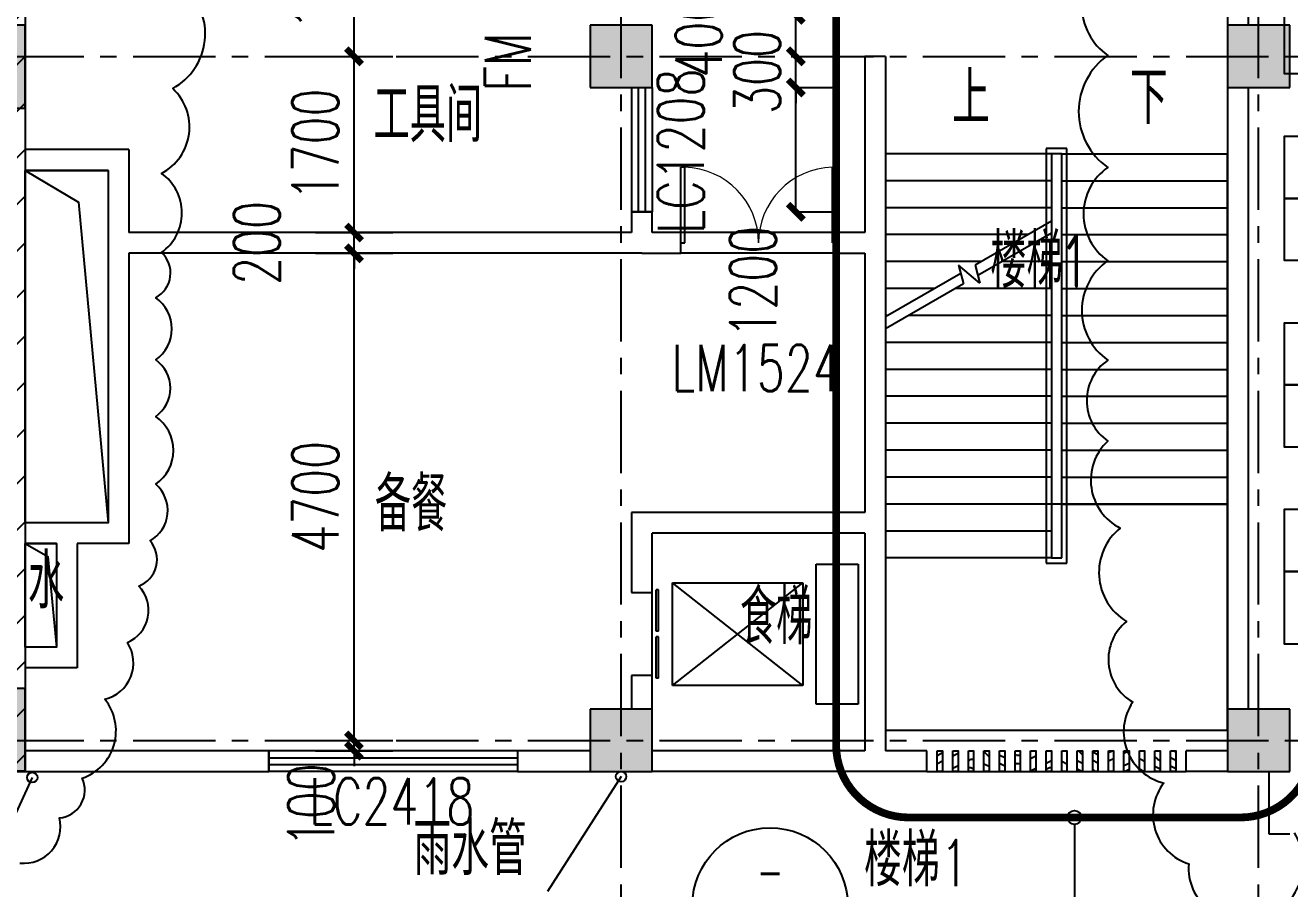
# Model space of a CAD drawing. Header units: millimetres. Extents: x -1048436 to -185795, y -983427 to 400387.
# Drawn here: x -728963 to -716763, y -358025 to -349694 of the extents above; entities that cross this region are included whole.
import ezdxf
from ezdxf.enums import TextEntityAlignment as Align

# ---------------------------------------------------------------- set-up
doc = ezdxf.new("R2010")
doc.units = ezdxf.units.MM
doc.header["$LTSCALE"] = 500
for name, pattern in [('A-FP_05$0$pln_L5$0$Col_L4$0$PHANTOM', [63.5, 31.75, -6.35, 6.35, -6.35, 6.35, -6.35]), ('DASH', [0.35, 0.25, -0.1]), ('一层轴网$0$CENTER', [50.8, 31.75, -6.35, 6.35, -6.35])]:
    doc.linetypes.add(name, pattern=pattern)
for name, color, linetype in [('COLUMN', 254, 'Continuous'), ('DIM_IDEN', 3, 'Continuous'), ('DIM_LEAD', 3, 'Continuous'), ('DIM_SYMB', 3, 'Continuous'), ('EVTR', 2, 'Continuous'), ('PUB_DIM', 3, 'Continuous'), ('PUB_HATCH', 8, 'Continuous'), ('PUB_TEXT', 7, 'Continuous'), ('STAIR', 2, 'Continuous'), ('WINDOW', 4, 'Continuous'), ('WINDOW_TEXT', 7, 'Continuous'), ('一层轴网$0$建-轴线', 1, '一层轴网$0$CENTER'), ('建-填充', 9, 'Continuous'), ('建-墙', 254, 'Continuous'), ('建-家具', 8, 'Continuous'), ('建-屋面-排水沟落水口', 175, 'Continuous'), ('建-文字', 4, 'Continuous'), ('建-符号-箭头', 13, 'Continuous'), ('建-符号-门编号', 13, 'Continuous'), ('建-门扇', 32, 'Continuous'), ('建筑-洞口', 3, 'Continuous')]:
    doc.layers.add(name, color=color, linetype=linetype)
doc.layers.add('建-非打-01', color=6, linetype='Continuous', plot=False)
doc.styles.add('_TCH_DIM', font='SIMPLEX', dxfattribs={"bigfont": 'GBCBIG'})
doc.styles.add('_TCH_DIM_T3', font='SIMPLEX', dxfattribs={"width": 0.705882, "bigfont": 'GBCBIG'})
doc.styles.add('_TCH_LABEL', font='COMPLEX', dxfattribs={"bigfont": 'GBCBIG'})
doc.styles.add('_TCH_WINDOW', font='SIMPLEX', dxfattribs={"height": 3.5, "bigfont": 'GBCBIG'})
doc.styles.add('XD2008', font='xd-hzs.shx', dxfattribs={"width": 0.7, "bigfont": 'xd-hztxt.shx'})
doc.dimstyles.new('_TCH_ARCH&&150', dxfattribs={"dimtxt": 446.25, "dimasz": 150, "dimexe": 375, "dimexo": 450, "dimgap": 150, "dimtad": 1, "dimdec": 0, "dimzin": 0, "dimdsep": 46, "dimtxsty": '_TCH_DIM_T3', "dimblk": 'ARCHTICK', "dimcen": 0.09, "dimclrt": 7, "dimazin": 2, "dimtfac": 1, "dimtdec": 0, "dimtix": 1, "dimtmove": 2, "dimatfit": 3, "dimldrblk": 'ARCHTICK', "dimfxl": 1, "dimtolj": 1, "dimtzin": 0, "dimarcsym": 0})

# ---------------------------------------------------------------- blocks, each defined once
blk = doc.blocks.new('tjytk')
at = {"layer": '建-家具'}
for p, q in [((22707711, -4835794), (22707720, -4836194)), ((22708092, -4836214), (22708144, -4835818)), ((22706991, -4836326), (22706860, -4835948)), ((22707351, -4836232), (22707280, -4835838)), ((22708568, -4835908), (22708455, -4836292)), ((22708803, -4836424), (22708974, -4836063)), ((22706650, -4836474), (22706462, -4836121)), ((22709350, -4836278), (22709125, -4836609)), ((22706096, -4836353), (22706336, -4836673)), ((22709416, -4836841), (22709589, -4836549)), ((22706057, -4836919), (22705771, -4836639)), ((22705493, -4836973), (22705819, -4837204)), ((22705628, -4837523), (22705270, -4837345)), ((22705107, -4837746), (22705488, -4837867)), ((22705404, -4838229), (22705008, -4838169)), ((22704976, -4838601), (22705376, -4838600)), ((22705406, -4838971), (22705011, -4839034)), ((22705112, -4839455), (22705492, -4839332)), ((22705634, -4839676), (22705277, -4839856)), ((22705502, -4840227), (22705827, -4839994)), ((22706066, -4840278), (22705781, -4840559)), ((22709425, -4840337), (22709600, -4840628)), ((22706109, -4840843), (22706347, -4840522)), ((22709363, -4840900), (22709136, -4840571)), ((22706662, -4840719), (22706476, -4841074)), ((22708814, -4840757), (22708988, -4841118)), ((22706875, -4841245), (22707003, -4840866)), ((22707364, -4840958), (22707295, -4841352)), ((22708583, -4841275), (22708468, -4840892)), ((22707727, -4841393), (22707734, -4840993)), ((22708105, -4840971), (22708159, -4841367))]:
    blk.add_line(p, q, dxfattribs=at)
at = {"layer": '建-家具', "elevation": 0}
blk.add_lwpolyline([(22708876, -4839194), (22708876, -4837994), (22709476, -4837994), (22709476, -4839194)], close=True, dxfattribs=at)
at = {"layer": '建-家具'}
blk.add_circle((22709476, -4838594), 300, dxfattribs=at)
for centre, radius in [((22707676, -4838594), 2800), ((22707776, -4838594), 2400)]:
    blk.add_arc(centre, radius, 46.9055, 313.4094, dxfattribs=at)
blk = doc.blocks.new('A$C3D0C7A98')
at = {"layer": '建-家具'}
for points in [[(-5000, 6730), (-6200, 6730), (-6200, 7330), (-5000, 7330)], [(-3800, 6730), (-5000, 6730), (-5000, 7330), (-3800, 7330)], [(-5000, 6130), (-6200, 6130), (-6200, 6730), (-5000, 6730)], [(-3800, 6130), (-5000, 6130), (-5000, 6730), (-3800, 6730)], [(-5000, 4930), (-6200, 4930), (-6200, 5530), (-5000, 5530)], [(-3800, 4930), (-5000, 4930), (-5000, 5530), (-3800, 5530)], [(-5000, 4330), (-6200, 4330), (-6200, 4930), (-5000, 4930)], [(-3800, 4330), (-5000, 4330), (-5000, 4930), (-3800, 4930)], [(-5000, 3130), (-6200, 3130), (-6200, 3730), (-5000, 3730)], [(-3800, 3130), (-5000, 3130), (-5000, 3730), (-3800, 3730)], [(-5000, 2530), (-6200, 2530), (-6200, 3130), (-5000, 3130)], [(-3800, 2530), (-5000, 2530), (-5000, 3130), (-3800, 3130)], [(-5000, 1330), (-6200, 1330), (-6200, 1930), (-5000, 1930)], [(-3800, 1330), (-5000, 1330), (-5000, 1930), (-3800, 1930)], [(-5000, 630), (-6200, 630), (-6200, 1330), (-5000, 1330)], [(-3800, 630), (-5000, 630), (-5000, 1330), (-3800, 1330)]]:
    blk.add_lwpolyline(points, close=True, dxfattribs=at)
at = {"layer": '建-家具', "elevation": 0}
for points in [[(-1600, 6730), (-2800, 6730), (-2800, 7330), (-1600, 7330)], [(-1600, 6130), (-2800, 6130), (-2800, 6730), (-1600, 6730)], [(-1600, 4930), (-2800, 4930), (-2800, 5530), (-1600, 5530)], [(-1600, 4930), (-400, 4930), (-400, 5530), (-1600, 5530)], [(-1600, 4330), (-2800, 4330), (-2800, 4930), (-1600, 4930)], [(-1600, 4330), (-400, 4330), (-400, 4930), (-1600, 4930)], [(-1600, 3130), (-2800, 3130), (-2800, 3730), (-1600, 3730)], [(-1600, 3130), (-400, 3130), (-400, 3730), (-1600, 3730)], [(-1600, 2530), (-2800, 2530), (-2800, 3130), (-1600, 3130)], [(-1600, 2530), (-400, 2530), (-400, 3130), (-1600, 3130)], [(-1600, 1330), (-2800, 1330), (-2800, 1930), (-1600, 1930)], [(-1600, 1330), (-400, 1330), (-400, 1930), (-1600, 1930)], [(-1600, 630), (-2800, 630), (-2800, 1330), (-1600, 1330)], [(-1600, 630), (-400, 630), (-400, 1330), (-1600, 1330)]]:
    blk.add_lwpolyline(points, close=True, dxfattribs=at)
at = {"layer": '建-家具', "linetype": 'Continuous', "extrusion": (0, 0, -1), "xscale": -1, "zscale": -1}
blk.add_blockref('tjytk', (22704618, 4842111), dxfattribs=at)
blk = doc.blocks.new('一层轴网')
at = {"layer": '一层轴网$0$建-轴线', "ltscale": 0.05}
for p, q in [((-2500, 6600), (77110, 6600)), ((-2500, 0), (77110, 0))]:
    blk.add_line(p, q, dxfattribs=at)
for points in [[(30150, -2500), (30150, 29500)], [(36300, -2500), (36300, 29500)]]:
    blk.add_lwpolyline(points, dxfattribs=at)
blk = doc.blocks.new('ghfhfds')
at = {"layer": '建筑-洞口'}
for points in [[(-728963, -351094), (-728163, -351094), (-728163, -354494), (-728963, -354494)], [(-728963, -354694), (-728663, -354694), (-728663, -355694), (-728963, -355694)]]:
    blk.add_lwpolyline(points, close=True, dxfattribs=at)
for points in [[(-728963, -351094), (-728449, -351400), (-728163, -354494)], [(-728963, -354694), (-728746, -354820), (-728663, -355694)]]:
    blk.add_lwpolyline(points, dxfattribs=at)
blk = doc.blocks.new('A$C4F09042B')
at = {"layer": 'DIM_LEAD'}
for p, q in [((92924, 35067), (92332, 33783)), ((98605, 35075), (97895, 33967))]:
    blk.add_line(p, q, dxfattribs=at)
at = {"layer": '建-屋面-排水沟落水口'}
for centre in [(92924, 35067), (98605, 35075)]:
    blk.add_circle(centre, 50, dxfattribs=at)
at = {"layer": 'PUB_TEXT', "style": '_TCH_DIM'}
blk.add_text('雨水管', height=506.4, dxfattribs=at).set_placement((96602, 34125))
blk = doc.blocks.new('_ArchTick')
at = {"color": 0, "linetype": 'ByBlock', "const_width": 0.4}
blk.add_lwpolyline([(-0.5, -0.5), (0.5, 0.5)], dxfattribs=at)
blk = doc.blocks.new('*D1619')
at = {"layer": 'Defpoints', "color": 0, "transparency": 16777216}
for p in [(-721955, -350294), (-721528, -350294), (-721955, -351494)]:
    blk.add_point(p, dxfattribs=at)
at = {"layer": 'PUB_DIM', "color": 0, "lineweight": -2, "transparency": 16777216}
for p, q in [((-721528, -351494), (-721528, -350294)), ((-721505, -350294), (-721153, -350294)), ((-721505, -351494), (-721153, -351494))]:
    blk.add_line(p, q, dxfattribs=at)
at = {"layer": 'PUB_DIM', "color": 0, "lineweight": -2, "transparency": 16777216, "xscale": 150, "yscale": 150, "zscale": 150}
for p, rotation in [((-721528, -350294), 90), ((-721528, -351494), 270)]:
    blk.add_blockref('_ArchTick', p, dxfattribs=dict(at, rotation=rotation))
at = {"layer": 'PUB_DIM', "color": 7, "transparency": 16777216, "insert": (-721941, -352169), "char_height": 446.2, "attachment_point": 5, "rotation": 90, "style": '_TCH_DIM_T3'}
blk.add_mtext('\\A1;1200', dxfattribs=at)
blk = doc.blocks.new('*D1620')
at = {"layer": 'Defpoints', "color": 0, "transparency": 16777216}
for p in [(-721955, -349994), (-721528, -349994), (-721955, -350294)]:
    blk.add_point(p, dxfattribs=at)
at = {"layer": 'PUB_DIM', "color": 0, "lineweight": -2, "transparency": 16777216}
for p, q in [((-721528, -349994), (-721528, -349844)), ((-721528, -350294), (-721528, -349994)), ((-721505, -349994), (-721153, -349994)), ((-721528, -350294), (-721528, -350444)), ((-721505, -350294), (-721153, -350294))]:
    blk.add_line(p, q, dxfattribs=at)
at = {"layer": 'PUB_DIM', "color": 0, "lineweight": -2, "transparency": 16777216, "xscale": 150, "yscale": 150, "zscale": 150}
for p, rotation in [((-721528, -349994), 270), ((-721528, -350294), 90)]:
    blk.add_blockref('_ArchTick', p, dxfattribs=dict(at, rotation=rotation))
at = {"layer": 'PUB_DIM', "color": 7, "transparency": 16777216, "insert": (-721901, -350144), "char_height": 446.2, "attachment_point": 5, "rotation": 90, "style": '_TCH_DIM_T3'}
blk.add_mtext('\\A1;300', dxfattribs=at)
blk = doc.blocks.new('*D1621')
at = {"layer": 'Defpoints', "color": 0, "transparency": 16777216}
for p in [(-721955, -349594), (-721528, -349594), (-721955, -349994)]:
    blk.add_point(p, dxfattribs=at)
at = {"layer": 'PUB_DIM', "color": 0, "lineweight": -2, "transparency": 16777216}
for p, q in [((-721528, -349994), (-721528, -349594)), ((-721505, -349594), (-721153, -349594)), ((-721505, -349994), (-721153, -349994))]:
    blk.add_line(p, q, dxfattribs=at)
at = {"layer": 'PUB_DIM', "color": 0, "lineweight": -2, "transparency": 16777216, "xscale": 150, "yscale": 150, "zscale": 150}
for p, rotation in [((-721528, -349594), 90), ((-721528, -349994), 270)]:
    blk.add_blockref('_ArchTick', p, dxfattribs=dict(at, rotation=rotation))
at = {"layer": 'PUB_DIM', "color": 7, "transparency": 16777216, "insert": (-722466, -349794), "char_height": 446.2, "attachment_point": 5, "rotation": 90, "style": '_TCH_DIM_T3'}
blk.add_mtext('\\A1;400', dxfattribs=at)
blk = doc.blocks.new('*D1622')
at = {"layer": 'Defpoints', "color": 0, "transparency": 16777216}
for p in [(-721955, -348594), (-721528, -348594), (-721955, -349594)]:
    blk.add_point(p, dxfattribs=at)
at = {"layer": 'PUB_DIM', "color": 0, "lineweight": -2, "transparency": 16777216}
for p, q in [((-721528, -349594), (-721528, -348594)), ((-721505, -348594), (-721153, -348594)), ((-721505, -349594), (-721153, -349594))]:
    blk.add_line(p, q, dxfattribs=at)
at = {"layer": 'PUB_DIM', "color": 0, "lineweight": -2, "transparency": 16777216, "xscale": 150, "yscale": 150, "zscale": 150}
for p, rotation in [((-721528, -348594), 90), ((-721528, -349594), 270)]:
    blk.add_blockref('_ArchTick', p, dxfattribs=dict(at, rotation=rotation))
at = {"layer": 'PUB_DIM', "color": 7, "transparency": 16777216, "insert": (-721116, -349094), "char_height": 446.2, "attachment_point": 5, "rotation": 90, "style": '_TCH_DIM_T3'}
blk.add_mtext('\\A1;1000', dxfattribs=at)
blk = doc.blocks.new('*D1631')
at = {"layer": 'Defpoints', "color": 0, "transparency": 16777216}
for p in [(-726613, -356594), (-725791, -356594), (-726613, -356694)]:
    blk.add_point(p, dxfattribs=at)
at = {"layer": 'PUB_DIM', "color": 0, "lineweight": -2, "transparency": 16777216}
for p, q in [((-725791, -356594), (-725791, -356444)), ((-726163, -356594), (-725416, -356594)), ((-725791, -356694), (-725791, -356594)), ((-726163, -356694), (-725416, -356694)), ((-725791, -356694), (-725791, -356844))]:
    blk.add_line(p, q, dxfattribs=at)
at = {"layer": 'PUB_DIM', "color": 0, "lineweight": -2, "transparency": 16777216, "xscale": 150, "yscale": 150, "zscale": 150}
for p, rotation in [((-725791, -356594), 270), ((-725791, -356694), 90)]:
    blk.add_blockref('_ArchTick', p, dxfattribs=dict(at, rotation=rotation))
at = {"layer": 'PUB_DIM', "color": 7, "transparency": 16777216, "insert": (-726204, -357219), "char_height": 446.2, "attachment_point": 5, "rotation": 90, "style": '_TCH_DIM_T3'}
blk.add_mtext('\\A1;100', dxfattribs=at)
blk = doc.blocks.new('*D1632')
at = {"layer": 'Defpoints', "color": 0, "transparency": 16777216}
for p in [(-726613, -351894), (-725791, -351894), (-726613, -356594)]:
    blk.add_point(p, dxfattribs=at)
at = {"layer": 'PUB_DIM', "color": 0, "lineweight": -2, "transparency": 16777216}
for p, q in [((-726163, -351894), (-725416, -351894)), ((-725791, -356594), (-725791, -351894)), ((-726163, -356594), (-725416, -356594))]:
    blk.add_line(p, q, dxfattribs=at)
at = {"layer": 'PUB_DIM', "color": 0, "lineweight": -2, "transparency": 16777216, "xscale": 150, "yscale": 150, "zscale": 150}
for p, rotation in [((-725791, -351894), 90), ((-725791, -356594), 270)]:
    blk.add_blockref('_ArchTick', p, dxfattribs=dict(at, rotation=rotation))
at = {"layer": 'PUB_DIM', "color": 7, "transparency": 16777216, "insert": (-726164, -354244), "char_height": 446.2, "attachment_point": 5, "rotation": 90, "style": '_TCH_DIM_T3'}
blk.add_mtext('\\A1;4700', dxfattribs=at)
blk = doc.blocks.new('*D1633')
at = {"layer": 'Defpoints', "color": 0, "transparency": 16777216}
for p in [(-726613, -351694), (-725791, -351694), (-726613, -351894)]:
    blk.add_point(p, dxfattribs=at)
at = {"layer": 'PUB_DIM', "color": 0, "lineweight": -2, "transparency": 16777216}
for p, q in [((-725791, -351694), (-725791, -351544)), ((-726163, -351694), (-725416, -351694)), ((-725791, -351894), (-725791, -351694)), ((-726163, -351894), (-725416, -351894)), ((-725791, -351894), (-725791, -352044))]:
    blk.add_line(p, q, dxfattribs=at)
at = {"layer": 'PUB_DIM', "color": 0, "lineweight": -2, "transparency": 16777216, "xscale": 150, "yscale": 150, "zscale": 150}
for p, rotation in [((-725791, -351694), 270), ((-725791, -351894), 90)]:
    blk.add_blockref('_ArchTick', p, dxfattribs=dict(at, rotation=rotation))
at = {"layer": 'PUB_DIM', "color": 7, "transparency": 16777216, "insert": (-726729, -351794), "char_height": 446.2, "attachment_point": 5, "rotation": 90, "style": '_TCH_DIM_T3'}
blk.add_mtext('\\A1;200', dxfattribs=at)
blk = doc.blocks.new('*D1634')
at = {"layer": 'Defpoints', "color": 0, "transparency": 16777216}
for p in [(-726613, -349994), (-725791, -349994), (-726613, -351694)]:
    blk.add_point(p, dxfattribs=at)
at = {"layer": 'PUB_DIM', "color": 0, "lineweight": -2, "transparency": 16777216}
for p, q in [((-726163, -349994), (-725416, -349994)), ((-725791, -351694), (-725791, -349994)), ((-726163, -351694), (-725416, -351694))]:
    blk.add_line(p, q, dxfattribs=at)
at = {"layer": 'PUB_DIM', "color": 0, "lineweight": -2, "transparency": 16777216, "xscale": 150, "yscale": 150, "zscale": 150}
for p, rotation in [((-725791, -349994), 90), ((-725791, -351694), 270)]:
    blk.add_blockref('_ArchTick', p, dxfattribs=dict(at, rotation=rotation))
at = {"layer": 'PUB_DIM', "color": 7, "transparency": 16777216, "insert": (-726164, -350844), "char_height": 446.2, "attachment_point": 5, "rotation": 90, "style": '_TCH_DIM_T3'}
blk.add_mtext('\\A1;1700', dxfattribs=at)
blk = doc.blocks.new('*D1635')
at = {"layer": 'Defpoints', "color": 0, "transparency": 16777216}
for p in [(-726613, -348394), (-725791, -348394), (-726613, -349994)]:
    blk.add_point(p, dxfattribs=at)
at = {"layer": 'PUB_DIM', "color": 0, "lineweight": -2, "transparency": 16777216}
for p, q in [((-726163, -348394), (-725416, -348394)), ((-725791, -349994), (-725791, -348394)), ((-726163, -349994), (-725416, -349994))]:
    blk.add_line(p, q, dxfattribs=at)
at = {"layer": 'PUB_DIM', "color": 0, "lineweight": -2, "transparency": 16777216, "xscale": 150, "yscale": 150, "zscale": 150}
for p, rotation in [((-725791, -348394), 90), ((-725791, -349994), 270)]:
    blk.add_blockref('_ArchTick', p, dxfattribs=dict(at, rotation=rotation))
at = {"layer": 'PUB_DIM', "color": 7, "transparency": 16777216, "insert": (-726164, -349194), "char_height": 446.2, "attachment_point": 5, "rotation": 90, "style": '_TCH_DIM_T3'}
blk.add_mtext('\\A1;1600', dxfattribs=at)
blk = doc.blocks.new('$DORLIB2D$00000127')
at = {"color": 0}
for points in [[(-0.533, 0.795), (-0.533, 0.69)], [(-0.033, 0.795), (-0.533, 0.795)], [(-0.033, 0.795), (-0.033, 0.69)], [(0.533, 0.795), (0.033, 0.795)], [(0.033, 0.795), (0.033, 0.69)], [(0.533, 0.795), (0.533, 0.69)], [(-0.033, 0.69), (-0.533, 0.69)], [(0.533, 0.69), (0.033, 0.69)], [(0.5, 0.5), (-0.5, 0.5)]]:
    blk.add_lwpolyline(points, dxfattribs=at)
blk = doc.blocks.new('$TCHSYS$WIN2D')
for p, q in [((-0.5, 0.5), (0.5, 0.5)), ((-0.5, 0.5), (-0.5, -0.5)), ((0.5, 0.5), (0.5, -0.5)), ((0.5, 0.1667), (-0.5, 0.1667)), ((0.5, -0.1667), (-0.5, -0.1667)), ((-0.5, -0.5), (0.5, -0.5))]:
    blk.add_line(p, q)
blk = doc.blocks.new('$DorLib2D$00000002')
for p, q in [((-0.5, 0), (-0.5, 0.4875)), ((-0.475, 0.4875), (-0.5, 0.4875)), ((-0.475, 0), (-0.475, 0.4875)), ((0.475, 0), (0.475, 0.4875)), ((0.475, 0.4875), (0.5, 0.4875)), ((0.5, 0), (0.5, 0.4875)), ((-0.5, 0), (-0.475, 0)), ((0.5, 0), (0.475, 0))]:
    blk.add_line(p, q)
at = {"lineweight": 13}
for centre, start, end in [((-0.4875, 0), 0, 88.53072), ((0.4875, 0), 91.46928, 180)]:
    blk.add_arc(centre, 0.4875, start, end, dxfattribs=at)

msp = doc.modelspace()

# ---------------------------------------------------------------- hatches: boundary and pattern name
h = msp.add_hatch()
h.set_pattern_fill('ANSI31', color=256, scale=200)
h.set_pattern_definition([(45, (0, 0), (-224.5064, 224.5064), [])])
h.paths.add_polyline_path([(-753662.7, -335894), (-753662.7, -329294), (-740962.7, -329294), (-740962.7, -336494), (-728962.7, -336494), (-728962.7, -356890.4), (-746962.7, -356890.4), (-746962.7, -357494), (-754262.7, -357494), (-754262.7, -335894)])
at = {"layer": 'PUB_HATCH'}
for points in [[(-729762.7, -349694), (-729762.7, -350494), (-728962.7, -350494), (-728962.7, -349694)], [(-723512.7, -349694), (-723512.7, -350294), (-722912.7, -350294), (-722912.7, -349694)], [(-717362.7, -349694), (-717362.7, -350294), (-716762.7, -350294), (-716762.7, -349694)], [(-729762.7, -356094), (-729762.7, -356894), (-728962.7, -356894), (-728962.7, -356094)], [(-723512.7, -356294), (-723512.7, -356894), (-722912.7, -356894), (-722912.7, -356294)], [(-717362.7, -356294), (-717362.7, -356894), (-716762.7, -356894), (-716762.7, -356294)]]:
    msp.add_hatch(color=256, dxfattribs=at).paths.add_polyline_path(points)
at = {"layer": '建-填充', "linetype": 'A-FP_05$0$pln_L5$0$Col_L4$0$PHANTOM'}
h = msp.add_hatch(dxfattribs=at)
h.set_pattern_fill('木纹01', color=256, scale=200)
h.set_pattern_definition([(0, (640, 226943.9), (800, 800), [40, -760]), (0, (80, 227023.9), (800, 800), [80, -720]), (0, (600, 227063.9), (800, 800), [40, -760]), (0, (120, 227143.9), (800, 800), [40, -760]), (0, (600, 227183.9), (800, 800), [40, -760]), (0, (160, 227223.9), (800, 800), [40, -760]), (0, (600, 227263.9), (800, 800), [40, -760]), (0, (160, 227343.9), (800, 800), [40, -440, 40, -280]), (0, (160, 227423.9), (800, 800), [80, -400, 40, -280]), (0, (120, 227543.9), (800, 800), [40, -120, 40, -320, 40, -240]), (0, (80, 227623.9), (800, 800), [40, -160, 80, -520]), (0, (600, 227663.9), (800, 800), [40, -760]), (0, (80, 227703.9), (800, 800), [40, -200, 40, -520]), (45, (0, 226943.9), (9e-14, 800), [113.1368, -1018.23405]), (45, (680, 226943.9), (9e-14, 800), [226.27416, -905.0967]), (45, (680, 227343.9), (9e-14, 800), [56.568, -1074.80285]), (45, (0, 227423.9), (9e-14, 800), [169.7056, -961.66525]), (45, (680, 227423.9), (9e-14, 800), [282.8427, -848.5281]), (45, (680, 227543.9), (9e-14, 800), [169.7056, -961.66525]), (315, (520, 227623.9), (800, -2e-13), [56.568, -1074.80285]), (315, (240, 226983.9), (800, -2e-13), [113.1368, -1018.23405]), (315, (280, 227303.9), (800, -2e-13), [113.1368, -1018.23405]), (315, (520, 227143.9), (800, -2e-13), [113.1368, -1018.23405]), (315, (480, 227463.9), (800, -2e-13), [113.1368, -1018.23405]), (315, (520, 227543.9), (800, -2e-13), [169.7056, -961.66525]), (315, (320, 227063.9), (800, -2e-13), [169.7056, -961.66525]), (315, (440, 227103.9), (800, -2e-13), [169.7056, -961.66525]), (315, (320, 227383.9), (800, -2e-13), [169.7056, -961.66525]), (315, (400, 227423.9), (800, -2e-13), [169.7056, -961.66525]), (26.56505, (40, 227103.9), (800, 3e-07), [89.4427, -1699.41166]), (26.56505, (640, 227063.9), (800, 3e-07), [357.7709, -1431.0835]), (26.56505, (640, 227183.9), (800, 3e-07), [357.7709, -1431.0835]), (26.56505, (640, 227263.9), (800, 3e-07), [357.7712, -536, 178.888, -716.19518]), (26.56505, (720, 227383.9), (800, 3e-07), [89.4427, -1699.41166]), (26.56505, (0, 227663.9), (800, 3e-07), [89.4427, -1699.41166]), (26.56505, (640, 227663.9), (800, 3e-07), [178.88544, -1609.96894]), (333.43495, (440, 226943.9), (800, -3e-07), [178.88544, -1609.96894]), (333.43495, (160, 227143.9), (800, -3e-07), [178.88544, -1609.96894]), (333.43495, (160, 227023.9), (800, -3e-07), [89.4427, -1699.40894]), (333.43495, (200, 227223.9), (800, -3e-07), [268.32816, -1520.5262]), (333.43495, (360, 227223.9), (800, -3e-07), [178.88544, -1609.96894]), (333.43495, (440, 227263.9), (800, -3e-07), [178.88544, -1609.96894]), (333.43495, (200, 227343.9), (800, -3e-07), [89.4427, -1699.40894]), (333.43495, (240, 227423.9), (800, -3e-07), [89.4427, -1699.40894]), (333.43495, (560, 227583.9), (800, -3e-07), [89.4427, -1699.40894]), (333.43495, (520, 227303.9), (800, -3e-07), [89.4427, -1699.40894]), (333.43495, (160, 227543.9), (800, -3e-07), [268.32816, -1520.5262]), (333.43495, (120, 227623.9), (800, -3e-07), [178.88544, -1609.96894]), (333.43495, (560, 227383.9), (800, -3e-07), [89.44, -804.96, 89.44, -805.01438]), (333.43495, (320, 227543.9), (800, -3e-07), [178.88544, -1609.96894]), (333.43495, (360, 227623.9), (800, -3e-07), [178.88544, -1609.96894]), (333.43495, (120, 227703.9), (800, -3e-07), [178.88544, -1609.96894]), (333.43495, (360, 227703.9), (800, -3e-07), [178.88544, -1609.96894])])
h.paths.add_polyline_path([(-717912.7, -356694), (-717862.7, -356694), (-717862.7, -356894), (-717912.7, -356894)])
h.paths.add_polyline_path([(-718062.7, -356694), (-718012.7, -356694), (-718012.7, -356894), (-718062.7, -356894)])
h.paths.add_polyline_path([(-718212.7, -356694), (-718162.7, -356694), (-718162.7, -356894), (-718212.7, -356894)])
h.paths.add_polyline_path([(-718362.7, -356694), (-718312.7, -356694), (-718312.7, -356894), (-718362.7, -356894)])
h.paths.add_polyline_path([(-718512.7, -356694), (-718462.7, -356694), (-718462.7, -356894), (-718512.7, -356894)])
h.paths.add_polyline_path([(-718662.7, -356694), (-718612.7, -356694), (-718612.7, -356894), (-718662.7, -356894)])
h.paths.add_polyline_path([(-718812.7, -356694), (-718762.7, -356694), (-718762.7, -356894), (-718812.7, -356894)])
h.paths.add_polyline_path([(-718962.7, -356694), (-718912.7, -356694), (-718912.7, -356894), (-718962.7, -356894)])
h.paths.add_polyline_path([(-719112.7, -356694), (-719062.7, -356694), (-719062.7, -356894), (-719112.7, -356894)])
h.paths.add_polyline_path([(-719262.7, -356694), (-719212.7, -356694), (-719212.7, -356894), (-719262.7, -356894)])
h.paths.add_polyline_path([(-719412.7, -356694), (-719362.7, -356694), (-719362.7, -356894), (-719412.7, -356894)])
h.paths.add_polyline_path([(-719562.7, -356694), (-719512.7, -356694), (-719512.7, -356894), (-719562.7, -356894)])
h.paths.add_polyline_path([(-719712.7, -356694), (-719662.7, -356694), (-719662.7, -356894), (-719712.7, -356894)])
h.paths.add_polyline_path([(-719862.7, -356694), (-719812.7, -356694), (-719812.7, -356894), (-719862.7, -356894)])
h.paths.add_polyline_path([(-720012.7, -356694), (-719962.7, -356694), (-719962.7, -356894), (-720012.7, -356894)])
h.paths.add_polyline_path([(-720162.7, -356694), (-720112.7, -356694), (-720112.7, -356894), (-720162.7, -356894)])

# ---------------------------------------------------------------- linework, layer by layer
for p, q in [((-728662.7, -354694), (-728662.7, -355692.8)), ((-720262.7, -356894), (-717762.7, -356894))]:
    msp.add_line(p, q)
msp.add_lwpolyline([(-740962.7, -331294), (-740962.7, -336494), (-728962.7, -336494), (-728962.7, -356890.4), (-746962.7, -356890.4), (-746962.7, -357494), (-754262.7, -357494), (-754262.7, -335894), (-753662.7, -335894), (-753662.7, -329294)])
for points in [[(-720162.7, -356694), (-720112.7, -356694), (-720112.7, -356894), (-720162.7, -356894)], [(-720012.7, -356694), (-719962.7, -356694), (-719962.7, -356894), (-720012.7, -356894)], [(-719862.7, -356694), (-719812.7, -356694), (-719812.7, -356894), (-719862.7, -356894)], [(-719712.7, -356694), (-719662.7, -356694), (-719662.7, -356894), (-719712.7, -356894)], [(-719562.7, -356694), (-719512.7, -356694), (-719512.7, -356894), (-719562.7, -356894)], [(-719412.7, -356694), (-719362.7, -356694), (-719362.7, -356894), (-719412.7, -356894)], [(-719262.7, -356694), (-719212.7, -356694), (-719212.7, -356894), (-719262.7, -356894)], [(-719112.7, -356694), (-719062.7, -356694), (-719062.7, -356894), (-719112.7, -356894)], [(-718962.7, -356694), (-718912.7, -356694), (-718912.7, -356894), (-718962.7, -356894)], [(-718812.7, -356694), (-718762.7, -356694), (-718762.7, -356894), (-718812.7, -356894)], [(-718662.7, -356694), (-718612.7, -356694), (-718612.7, -356894), (-718662.7, -356894)], [(-718512.7, -356694), (-718462.7, -356694), (-718462.7, -356894), (-718512.7, -356894)], [(-718362.7, -356694), (-718312.7, -356694), (-718312.7, -356894), (-718362.7, -356894)], [(-718212.7, -356694), (-718162.7, -356694), (-718162.7, -356894), (-718212.7, -356894)], [(-718062.7, -356694), (-718012.7, -356694), (-718012.7, -356894), (-718062.7, -356894)], [(-717912.7, -356694), (-717862.7, -356694), (-717862.7, -356894), (-717912.7, -356894)]]:
    msp.add_lwpolyline(points, close=True)
at = {"layer": 'COLUMN'}
for p, q in [((-728962.7, -349694), (-729762.7, -349694)), ((-728962.7, -350494), (-728962.7, -349694)), ((-723512.7, -349694), (-723512.7, -350294)), ((-722912.7, -349694), (-723512.7, -349694)), ((-722912.7, -350294), (-722912.7, -349694)), ((-717362.7, -349694), (-717362.7, -350294)), ((-716762.7, -349694), (-717362.7, -349694)), ((-716762.7, -350294), (-716762.7, -349694)), ((-723512.7, -350294), (-722912.7, -350294)), ((-717362.7, -350294), (-716762.7, -350294)), ((-729762.7, -350494), (-728962.7, -350494)), ((-728962.7, -356094), (-729762.7, -356094)), ((-728962.7, -356894), (-728962.7, -356094)), ((-723512.7, -356294), (-723512.7, -356894)), ((-722912.7, -356294), (-723512.7, -356294)), ((-722912.7, -356894), (-722912.7, -356294)), ((-717362.7, -356294), (-717362.7, -356894)), ((-716762.7, -356294), (-717362.7, -356294)), ((-716762.7, -356894), (-716762.7, -356294)), ((-729762.7, -356894), (-728962.7, -356894)), ((-723512.7, -356894), (-722912.7, -356894)), ((-717362.7, -356894), (-716762.7, -356894))]:
    msp.add_line(p, q, dxfattribs=at)
at = {"layer": 'DIM_IDEN'}
msp.add_line((-718839.1, -357404), (-718839.1, -358187.2), dxfattribs=at)
for centre, radius in [((-718839.1, -357337.7), 66.2), ((-721776.9, -358187.2), 750)]:
    msp.add_circle(centre, radius, dxfattribs=at)
at = {"layer": 'DIM_SYMB'}
for points in [[(-719862.7, -350804, 0, 0, 0), (-719862.7, -351524, 120, 0, 0), (-719862.7, -351974, 0, 0, 0)], [(-718162.7, -350804, 0, 0, 0), (-718162.7, -355634, 0, 0, 0), (-719862.7, -355634, 0, 0, 0), (-719862.7, -352684, 120, 0, 0), (-719862.7, -352234, 0, 0, 0)]]:
    msp.add_lwpolyline(points, format="xyseb", dxfattribs=at)
at = {"layer": 'EVTR'}
for p, q in [((-721330.7, -356243.5), (-721330.7, -354892.3)), ((-721330.7, -354892.3), (-720927, -354892.3)), ((-720927, -354892.3), (-720927, -356243.5)), ((-722719.3, -356062.9), (-722719.3, -355072.9)), ((-722719.3, -355072.9), (-721459.3, -355072.9)), ((-721459.3, -356062.9), (-722719.3, -355072.9)), ((-722719.3, -356062.9), (-721459.3, -355072.9)), ((-721459.3, -355072.9), (-721459.3, -356062.9)), ((-721459.3, -356062.9), (-722719.3, -356062.9)), ((-720927, -356243.5), (-721330.7, -356243.5))]:
    msp.add_line(p, q, dxfattribs=at)
at = {"layer": 'STAIR'}
for p, q in [((-720662.7, -350934), (-720662.7, -352508.1)), ((-719062.7, -350934), (-720662.7, -350934)), ((-718912.7, -350884), (-719112.7, -350884)), ((-719112.7, -350884), (-719112.7, -354884)), ((-719062.7, -350934), (-719062.7, -351584.4)), ((-718962.7, -350934), (-719062.7, -350934)), ((-719062.7, -350934), (-719062.7, -354834)), ((-718962.7, -354314), (-718962.7, -350934)), ((-718962.7, -350934), (-717362.7, -350934)), ((-718962.7, -354834), (-718962.7, -350934)), ((-718912.7, -354884), (-718912.7, -350884)), ((-717362.7, -354314), (-717362.7, -350934)), ((-719062.7, -351194), (-720662.7, -351194)), ((-718962.7, -351194), (-717362.7, -351194)), ((-719062.7, -351454), (-720662.7, -351454)), ((-718962.7, -351454), (-717362.7, -351454)), ((-719062.7, -351584.4), (-719798.3, -352009.1)), ((-719287.2, -351714), (-720662.7, -351714)), ((-719062.7, -351699.9), (-719771.5, -352109.1)), ((-719062.7, -351714), (-719087.2, -351714)), ((-719062.7, -351699.9), (-719062.7, -354834)), ((-718962.7, -351714), (-717362.7, -351714)), ((-719737.5, -351974), (-720662.7, -351974)), ((-719936.6, -352088.9), (-720662.7, -352508.1)), ((-719752.1, -352181.4), (-719958.1, -352008.5)), ((-719958.1, -352008.5), (-719909.8, -352188.9)), ((-719798.3, -352009.1), (-719752.1, -352181.4)), ((-719062.7, -351974), (-719537.5, -351974)), ((-718962.7, -351974), (-717362.7, -351974)), ((-719909.8, -352188.9), (-720662.7, -352623.6)), ((-720187.8, -352234), (-720662.7, -352234)), ((-719062.7, -352234), (-719987.8, -352234)), ((-718962.7, -352234), (-717362.7, -352234)), ((-720638.2, -352494), (-720662.7, -352494)), ((-719062.7, -352494), (-720438.2, -352494)), ((-718962.7, -352494), (-717362.7, -352494)), ((-720662.7, -352623.6), (-720662.7, -354834)), ((-719062.7, -352754), (-720662.7, -352754)), ((-718962.7, -352754), (-717362.7, -352754)), ((-719062.7, -353014), (-720662.7, -353014)), ((-718962.7, -353014), (-717362.7, -353014)), ((-719062.7, -353274), (-720662.7, -353274)), ((-718962.7, -353274), (-717362.7, -353274)), ((-719062.7, -353534), (-720662.7, -353534)), ((-718962.7, -353534), (-717362.7, -353534)), ((-719062.7, -353794), (-720662.7, -353794)), ((-718962.7, -353794), (-717362.7, -353794)), ((-719062.7, -354054), (-720662.7, -354054)), ((-718962.7, -354054), (-717362.7, -354054)), ((-719062.7, -354314), (-720662.7, -354314)), ((-720662.7, -354314), (-720662.7, -356494)), ((-717362.7, -354314), (-720662.7, -354314)), ((-718962.7, -354314), (-717362.7, -354314)), ((-717362.7, -356494), (-717362.7, -354314)), ((-719062.7, -354574), (-720662.7, -354574)), ((-719062.7, -354834), (-720662.7, -354834)), ((-719112.7, -354884), (-718912.7, -354884)), ((-719062.7, -354834), (-718962.7, -354834)), ((-720662.7, -356494), (-717362.7, -356494))]:
    msp.add_line(p, q, dxfattribs=at)
at = {"layer": '建-墙'}
for p, q in [((-717362.7, -343894), (-717362.7, -349694)), ((-717162.7, -343994), (-717162.7, -349694)), ((-720862.7, -349994), (-720862.7, -351694)), ((-720662.7, -349994), (-720862.7, -349994)), ((-720662.7, -349994), (-720662.7, -351794)), ((-717362.7, -350294), (-717362.7, -356294)), ((-717162.7, -350294), (-717162.7, -356294)), ((-727962.7, -350893.6), (-728962.7, -350893.6)), ((-727962.7, -350893.6), (-727962.7, -351694)), ((-728162.7, -351093.6), (-728962.7, -351093.6)), ((-728962.7, -351093.6), (-728962.7, -354493.6)), ((-728162.7, -351093.6), (-728162.7, -351794)), ((-722912.7, -351494), (-723112.7, -351494)), ((-723112.7, -351494), (-723112.7, -351694)), ((-722912.7, -351694), (-722912.7, -351494)), ((-723112.7, -351694), (-727962.7, -351694)), ((-722637.7, -351694), (-722912.7, -351694)), ((-722637.7, -351894), (-722637.7, -351694)), ((-720862.7, -351694), (-721137.7, -351694)), ((-721137.7, -351694), (-721137.7, -351894)), ((-728162.7, -351794), (-728162.7, -354494)), ((-720662.7, -351794), (-720662.7, -354494)), ((-723012.7, -351894), (-727962.7, -351894)), ((-727962.7, -351894), (-727962.7, -354694)), ((-723012.7, -351894), (-722637.7, -351894)), ((-721137.7, -351894), (-720862.7, -351894)), ((-720862.7, -351894), (-720862.7, -354394)), ((-723112.7, -354394), (-723112.7, -355167.9)), ((-720862.7, -354394), (-723112.7, -354394)), ((-728562.7, -354493.6), (-728962.7, -354493.6)), ((-728162.7, -354494), (-728562.7, -354494)), ((-720662.7, -354494), (-720662.7, -356694)), ((-722912.7, -355167.9), (-722912.7, -354594)), ((-720862.7, -354594), (-722912.7, -354594)), ((-720862.7, -354594), (-720862.7, -356694)), ((-728962.7, -354693.6), (-728962.7, -355694)), ((-728662.7, -354693.6), (-728962.7, -354693.6)), ((-728662.7, -354693.6), (-728662.7, -355694)), ((-727962.7, -354694), (-728462.7, -354694)), ((-728462.7, -354694), (-728462.7, -355894)), ((-723112.7, -355167.9), (-722912.7, -355167.9)), ((-728662.7, -355694), (-728962.7, -355694)), ((-728462.7, -355894), (-728962.7, -355894)), ((-728962.7, -355894), (-728962.7, -356094)), ((-722912.7, -355967.9), (-723112.7, -355967.9)), ((-723112.7, -355967.9), (-723112.7, -356294)), ((-722912.7, -356294), (-722912.7, -355967.9)), ((-726612.7, -356694), (-728962.7, -356694)), ((-726612.7, -356894), (-726612.7, -356694)), ((-723512.7, -356694), (-724212.7, -356694)), ((-724212.7, -356694), (-724212.7, -356894)), ((-720862.7, -356694), (-722912.7, -356694)), ((-720262.7, -356694), (-720662.7, -356694)), ((-720262.7, -356894), (-720262.7, -356694)), ((-717362.7, -356694), (-717762.7, -356694)), ((-717762.7, -356894), (-717762.7, -356694)), ((-728962.7, -356894), (-726612.7, -356894)), ((-724212.7, -356894), (-723512.7, -356894)), ((-720762.7, -356894), (-722912.7, -356894)), ((-720262.7, -356894), (-720762.7, -356894)), ((-717362.7, -356894), (-717762.7, -356894)), ((-716962.7, -356894), (-716962.7, -357494)), ((-716962.7, -357494), (-716762.7, -357494))]:
    msp.add_line(p, q, dxfattribs=at)
at = {"layer": '建-符号-箭头', "linetype": 'DASH', "ltscale": 2, "const_width": 75}
msp.add_lwpolyline([(-721139.3, -349389.6, -0.4142136), (-720439.3, -348689.6), (-717238.9, -348689.6, -0.4142136), (-716538.9, -349389.6), (-716538.9, -356637.7, -0.4142136), (-717238.9, -357337.7), (-720439.3, -357337.7, -0.4142136), (-721139.3, -356637.7)], format="xyb", close=True, dxfattribs=at)
at = {"layer": '建-门扇'}
for p, q in [((-721137.7, -351694), (-722637.7, -351694)), ((-721137.7, -351894), (-722637.7, -351894))]:
    msp.add_line(p, q, dxfattribs=at)
at = {"layer": '建-非打-01'}
for points in [[(-718518.1, -349025.3, 0.5205671), (-718518.1, -349985.4, 0.5205671), (-718518.1, -349985.4, 0.5205671), (-718518.1, -351065.5, 0.5205671), (-718518.1, -351065.5, 0.5205671), (-718518.1, -351965.6, 0.5205671), (-718518.1, -351965.6, 0.5205671), (-718518.1, -352925.6, 0.5205671), (-718518.1, -352925.6, 0.5205671), (-718518.1, -353705.7, 0.5205671), (-718518.1, -353705.7, 0.5205671), (-718398, -354545.8, 0.5205671), (-718398, -354545.8, 0.5205671), (-718338, -355445.8, 0.5205671), (-718338, -355445.8, 0.5205671), (-718277.9, -356225.9, 0.5205671), (-718277.9, -356225.9, 0.5205671), (-717977.7, -357006, 0.5205671), (-717977.7, -357006, 0.5205671), (-717737.5, -357786, 0.5205671), (-717737.5, -357786, 0.5205671), (-717077, -358326.1, 0.5205671)], [(-729014.4, -357777.8, 0.5205671), (-728632.3, -357341.4, 0.5205671), (-728632.3, -357341.4, 0.5205671), (-728413.9, -356959.5, 0.5205671), (-728413.9, -356959.5, 0.5205671), (-728195.6, -356195.8, 0.5205671), (-728195.6, -356195.8, 0.5205671), (-727977.2, -355650.3, 0.5205671), (-727977.2, -355650.3, 0.5205671), (-727868, -355104.8, 0.5205671), (-727868, -355104.8, 0.5205671), (-727758.9, -354668.4, 0.5205671), (-727758.9, -354668.4, 0.5205671), (-727704.3, -354122.9, 0.5205671), (-727704.3, -354122.9, 0.5205671), (-727704.3, -353468.3, 0.5205671), (-727704.3, -353468.3, 0.5205671), (-727704.3, -352922.7, 0.5205671), (-727704.3, -352922.7, 0.5205671), (-727704.3, -352322.7, 0.5205671), (-727704.3, -352322.7, 0.5205671), (-727649.7, -351886.3, 0.5205671), (-727649.7, -351886.3, 0.5205671), (-727649.7, -351122.5, 0.5205671), (-727649.7, -351122.5, 0.5205671), (-727540.5, -350304.3, 0.5205671), (-727540.5, -350304.3, 0.5205671), (-727431.3, -349322.3, 0.5205671)], [(-717077, -358326.1, 0.5205671), (-716716.8, -357486, 0.5205671)]]:
    msp.add_lwpolyline(points, format="xyb", dxfattribs=at)

# ---------------------------------------------------------------- block references
for name, p in [('一层轴网', (-753362.7, -356594)), ('A$C4F09042B', (-821819.6, -392018.5)), ('ghfhfds', (0, 0.4)), ('A$C3D0C7A98', (-710612.7, -356294))]:
    msp.add_blockref(name, p)
at = {"layer": 'WINDOW'}
ref = msp.add_blockref('$TCHSYS$WIN2D', (-723012.7, -350894), dxfattribs=dict(at, xscale=1200, yscale=-200, zscale=1200, rotation=270))
ref.add_attrib('A', 'LC1208', (-722414.6, -351704), dxfattribs={"layer": 'WINDOW_TEXT', "height": 446.25, "rotation": 90, "style": '_TCH_WINDOW', "width": 0.705882})
at = {"layer": 'WINDOW', "xscale": 800, "yscale": 200, "zscale": 800, "rotation": 270}
msp.add_blockref('$DORLIB2D$00000127', (-723012.7, -355567.9), dxfattribs=at)
at = {"layer": 'WINDOW'}
ref = msp.add_blockref('$TCHSYS$WIN2D', (-725412.7, -356794), dxfattribs=dict(at, xscale=2400, yscale=-200, zscale=2400, rotation=180))
ref.add_attrib('A', 'LC2418', (-726222.7, -357404.7), dxfattribs={"layer": 'WINDOW_TEXT', "height": 446.25, "style": '_TCH_WINDOW', "width": 0.705882})
at = {"layer": '建-门扇'}
ref = msp.add_blockref('$DorLib2D$00000002', (-721887.7, -351794), dxfattribs=dict(at, xscale=-1500, yscale=-1500, zscale=200, rotation=180))
ref.add_attrib('A', 'LM1524', (-722727.7, -353224.6), dxfattribs={"layer": '建-符号-门编号', "height": 446.25, "style": '_TCH_WINDOW', "width": 0.705882})

# ---------------------------------------------------------------- texts
at = {"layer": 'PUB_TEXT', "style": '_TCH_DIM'}
for s, height, p in [('上', 506.4, (-720019.1, -350646.5)), ('下', 506.4, (-718305.1, -350646.5)), ('楼梯', 506.38, (-720869.4, -358001.8))]:
    msp.add_text(s, height=height, dxfattribs=at).set_placement(p)
at = {"layer": 'PUB_TEXT', "style": '_TCH_DIM', "width": 0.705882}
msp.add_text('1', height=446.2, dxfattribs=at).set_placement((-720132.2, -358001.8))
at = {"layer": 'PUB_TEXT', "style": '_TCH_LABEL', "width": 0.777778}
msp.add_text('-', height=391.5, dxfattribs=at).set_placement((-721907.4, -358048.4), (-721646.4, -358048.4), align=Align.FIT)
at = {"layer": '建-文字', "style": 'XD2008', "width": 0.7}
for s, p in [('工具间', (-725602.7, -350821.3)), ('楼梯', (-719651.2, -352229.6)), ('1', (-718916.2, -352229.6)), ('备餐', (-725589.8, -354578.2)), ('水', (-728936.1, -355320.3)), ('食梯', (-722066.3, -355665.6))]:
    msp.add_text(s, height=525, dxfattribs=at).set_placement(p)
at = {"layer": '建-符号-门编号', "style": '_TCH_WINDOW', "width": 0.705882}
msp.add_text('FM', height=446.25, rotation=90, dxfattribs=at).set_placement((-724083.7, -350332.1))

# ---------------------------------------------------------------- dimensions: what is measured, and where the dimension line sits
at = {"layer": 'PUB_DIM'}
for p1, p2, distance, picture, middle in [((-726612.7, -349994), (-726612.7, -348394), -821.6, '*D1635', (-726164.2, -349194)), ((-721955, -350294), (-721955, -349994), -426.7, '*D1620', (-721901.5, -350144)), ((-726612.7, -351694), (-726612.7, -349994), -821.6, '*D1634', (-726164.2, -350844)), ((-726612.7, -356594), (-726612.7, -351894), -821.6, '*D1632', (-726164.2, -354244))]:
    dim = msp.add_aligned_dim(p1=p1, p2=p2, distance=distance, dimstyle='_TCH_ARCH&&150', dxfattribs=at)
    dim.commit()
    dim.dimension.update_dxf_attribs({"geometry": picture, "text_midpoint": middle})
for base, p1, p2, picture, middle in [((-721528.3, -348594), (-721955, -349594), (-721955, -348594), '*D1622', (-721115.8, -349094)), ((-721528.3, -349594), (-721955, -349994), (-721955, -349594), '*D1621', (-722465.8, -349794)), ((-721528.3, -350294), (-721955, -351494), (-721955, -350294), '*D1619', (-721940.8, -352169)), ((-725791.1, -351694), (-726612.7, -351894), (-726612.7, -351694), '*D1633', (-726728.6, -351794)), ((-725791.1, -356594), (-726612.7, -356694), (-726612.7, -356594), '*D1631', (-726203.6, -357219))]:
    dim = msp.add_linear_dim(base=base, p1=p1, p2=p2, angle=90, dimstyle='_TCH_ARCH&&150', dxfattribs=at)
    dim.commit()
    dim.dimension.update_dxf_attribs({"geometry": picture, "text_midpoint": middle, "dimtype": 129})

doc.saveas('drawing.dxf')
